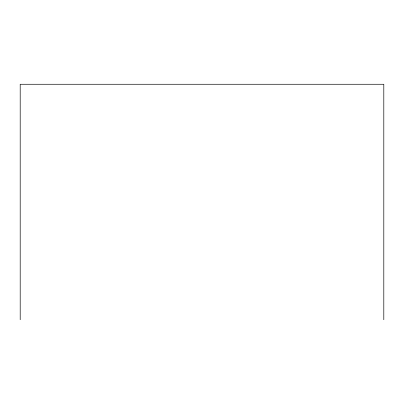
<?xml version="1.0" encoding="UTF-8"?>
<svg xmlns="http://www.w3.org/2000/svg" width="404" height="404" viewBox="0 0 404 404"><rect width="100%" height="100%" fill="white"/><g stroke="black" fill="none" stroke-linecap="round" stroke-linejoin="round"><path stroke-width="0.61" d="M383.8 319.731L383.8 84.269L20.2 84.269L20.2 319.731"/></g></svg>
